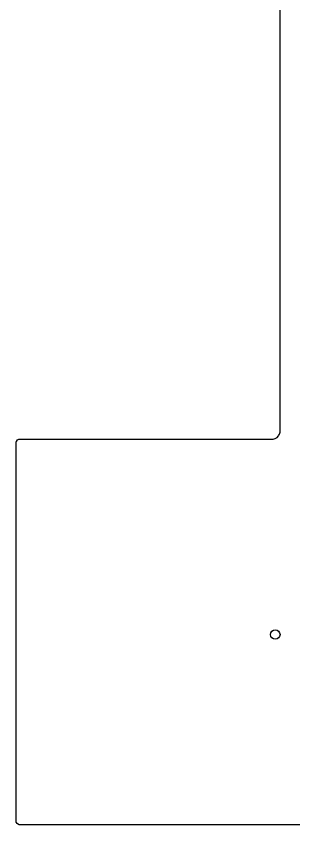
# Model space of a CAD drawing. Header units: inches. Extents: x 0.01 to 5.35, y 0.01 to 3.37.
# Drawn here: x 0.012 to 0.417, y 0.012 to 1.194 of the extents above; entities that cross this region are included whole.
import ezdxf

# ---------------------------------------------------------------- set-up
doc = ezdxf.new("R2010")
doc.units = ezdxf.units.IN
doc.header["$MEASUREMENT"] = 0
doc.layers.add('BLACK', color=250, linetype='CONTINUOUS')

msp = doc.modelspace()

# ---------------------------------------------------------------- linework, layer by layer
at = {"layer": 'BLACK', "linetype": 'CONTINUOUS'}
for p, q in [((0.3971, 0.7387), (0.3971, 2.2358)), ((0.3971, 0.5861), (0.3971, 0.7387)), ((0.3925, 0.5782), (0.3947, 0.5804)), ((0.3947, 0.5804), (0.3953, 0.5813)), ((0.3953, 0.5813), (0.3963, 0.5831)), ((0.3963, 0.5831), (0.3971, 0.5861)), ((0.3963, 0.5831), (0.3963, 0.5831)), ((0.3963, 0.5831), (0.3963, 0.5831)), ((0.0118, 0.5702), (0.012, 0.5716)), ((0.0118, 0.0172), (0.0118, 0.5702)), ((0.012, 0.5716), (0.0122, 0.5722)), ((0.0122, 0.5722), (0.0137, 0.5745)), ((0.0137, 0.5745), (0.0159, 0.5756)), ((0.0137, 0.5745), (0.0137, 0.5745)), ((0.0159, 0.5756), (0.0162, 0.5757)), ((0.0162, 0.5757), (0.0172, 0.5758)), ((0.0172, 0.5758), (0.3868, 0.5758)), ((0.3868, 0.5758), (0.3898, 0.5766)), ((0.3868, 0.5758), (0.3868, 0.5758)), ((0.3898, 0.5766), (0.3925, 0.5782)), ((0.0119, 0.0162), (0.0118, 0.0172)), ((0.012, 0.0159), (0.0119, 0.0162)), ((0.0131, 0.0137), (0.012, 0.0159)), ((0.0154, 0.0122), (0.0131, 0.0137)), ((0.0131, 0.0137), (0.0131, 0.0137)), ((0.016, 0.012), (0.0154, 0.0122)), ((0.0174, 0.0118), (0.016, 0.012)), ((0.5453, 0.0118), (0.0174, 0.0118))]:
    msp.add_line(p, q, dxfattribs=at)
at = {"layer": 'BLACK'}
msp.add_circle((0.39, 0.29), 0.00689, dxfattribs=at)
at = {"layer": 'WHITE'}
msp.add_circle((0.39, 0.29), 0.00689, dxfattribs=at)

doc.saveas('drawing.dxf')
